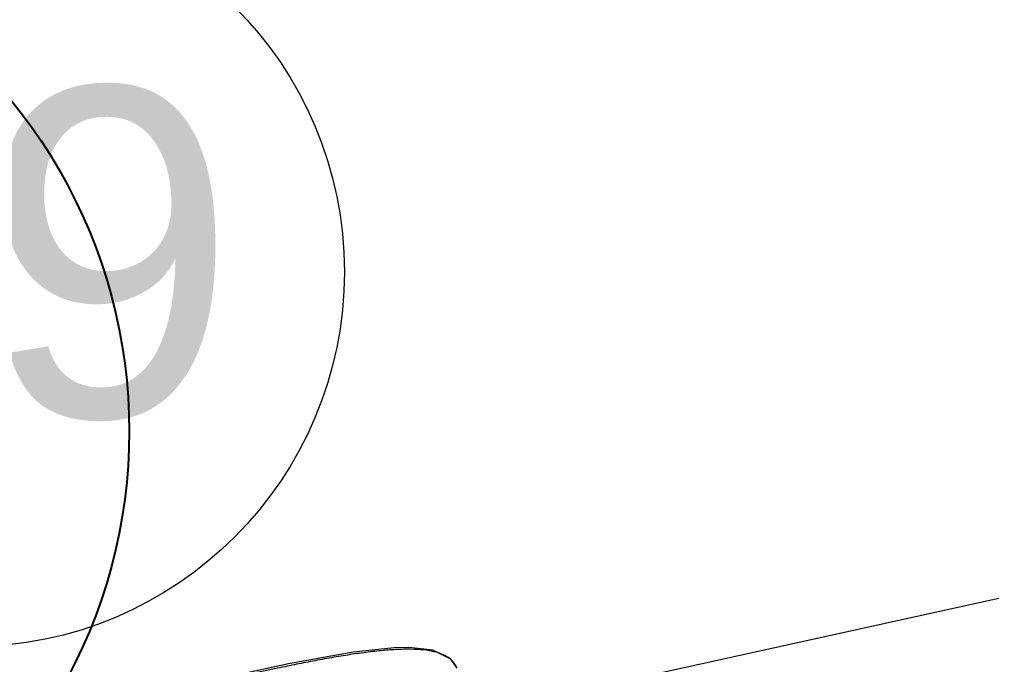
# Model space of a CAD drawing. Header units: inches. Extents: x 0.9 to 36.3, y 0.7 to 23.3.
# Drawn here: x 25.7303 to 25.9624, y 13.8347 to 13.9888 of the extents above; entities that cross this region are included whole.
import ezdxf

# ---------------------------------------------------------------- set-up
doc = ezdxf.new("R2010")
doc.units = ezdxf.units.IN
doc.layers.add('CCTV', color=38, linetype='Continuous', lineweight=0)
doc.layers.add('Numbering CCTV', color=38, linetype='Continuous', lineweight=0)
doc.layers.add('PDF_Geometry', color=7, linetype='Continuous', lineweight=9, true_color=0x777777)
doc.layers.add('Smoke Detector', color=104, linetype='Continuous')
doc.styles.get("Standard").update_dxf_attribs({"font": 'arial.ttf'})

msp = doc.modelspace()

# ---------------------------------------------------------------- linework, layer by layer
at = {"layer": 'CCTV', "linetype": 'ByBlock'}
msp.add_lwpolyline([(25.83480361797002, 13.83390859213555), (25.83329349329293, 13.83603969821328), (25.82899828769487, 13.8381706839234), (25.82328398783602, 13.83879914495391), (25.8197194073539, 13.83872433414264), (25.80997856736491, 13.83768556688352), (25.79449862017121, 13.83489002340283), (25.78284009534991, 13.83239748560501)], dxfattribs=at)
msp.add_open_spline([(25.83470709735327, 13.83407980253218), (25.834530683678, 13.83442747044758), (25.83409624273996, 13.83512385894687), (25.83276963024473, 13.83651043125545), (25.83065952443646, 13.8375126502006), (25.82795895700178, 13.83812083440179), (25.82516968990463, 13.83839652839662), (25.82185407833954, 13.83842250402054), (25.8180936795993, 13.83821496154269), (25.8147421787904, 13.83786258085698), (25.81193428982151, 13.83749603516399), (25.80902103531351, 13.83708937090905), (25.8053353394999, 13.83648399218287), (25.80088326920715, 13.83567197488646), (25.79640361373747, 13.83480454394204), (25.79041671781523, 13.8335722072518), (25.78593107519632, 13.83260027858505), (25.78294214282883, 13.831937344246)], degree=3, knots=[0, 0, 0, 0, 0.0217628306, 0.0455132753, 0.10626757, 0.148141194, 0.2000984211, 0.2622673611, 0.3331150413, 0.4102058541, 0.450329931, 0.4911846381, 0.574399426, 0.6588009824, 0.7438018824, 0.8290988532, 1, 1, 1, 1], dxfattribs=at)
at = {"layer": 'Numbering CCTV', "linetype": 'ByBlock', "ltscale": 0.001}
msp.add_circle((25.71833841424714, 13.92848450941516), 0.08951629024653585, dxfattribs=at)
at = {"layer": 'PDF_Geometry', "linetype": 'ByBlock'}
msp.add_lwpolyline([(26.22393290201823, 13.90776740180121), (25.84561496310764, 13.82443745930989), (25.86894734700521, 13.71777513292101), (25.89227973090278, 13.61111280653212), (26.27059766981337, 13.69444274902344)], dxfattribs=at)
at = {"layer": 'Smoke Detector', "linetype": 'ByBlock'}
msp.add_lwpolyline([(25.72813413052633, 13.96960973567388), (25.73067327253005, 13.96641013846573), (25.73310666779835, 13.9631293989336), (25.7354316456838, 13.95977099753292), (25.737645535539, 13.95633841471918), (25.73974566671656, 13.9528351309478), (25.74172953387047, 13.94926472211107), (25.74359529286015, 13.94563114584842), (25.74534126484652, 13.94193845523603), (25.7469657709904, 13.93819070335018), (25.74846713245267, 13.93439194326706), (25.74984367039418, 13.9305462280629), (25.7510937059758, 13.92665761081394), (25.75221556035838, 13.92273014459639), (25.75320773907249, 13.9187679318882), (25.75406948512767, 13.91477527277421), (25.75480022590311, 13.91075651674093), (25.75539938877809, 13.90671601327493), (25.7558664011318, 13.90265811186275), (25.7562006903435, 13.89858716199094), (25.75640168379242, 13.89450751314603), (25.75646880885778, 13.89042351481459), (25.75640168379242, 13.88633951648313), (25.7562006903435, 13.88225986763823), (25.7558664011318, 13.87818891776642), (25.75539938877809, 13.87413101635423), (25.75480022590311, 13.87009051288824), (25.75406948512767, 13.86607175685496), (25.75320773907249, 13.86207909774096), (25.75221556035838, 13.85811688503277), (25.7510937059758, 13.85418941881522), (25.74984367039418, 13.85030080156626), (25.74846713245267, 13.84645508636211), (25.7469657709904, 13.84265632627899), (25.74534126484652, 13.83890857439313), (25.74359529286015, 13.83521588378076), (25.74172953387047, 13.8315823075181)], dxfattribs=at)

# ---------------------------------------------------------------- texts
at = {"layer": 'Numbering CCTV', "linetype": 'ByBlock', "ltscale": 0.001}
msp.add_text('19', height=0.0785407873583104, dxfattribs=at).set_placement((25.66021254276379, 13.89394399183369))

doc.saveas('drawing.dxf')
